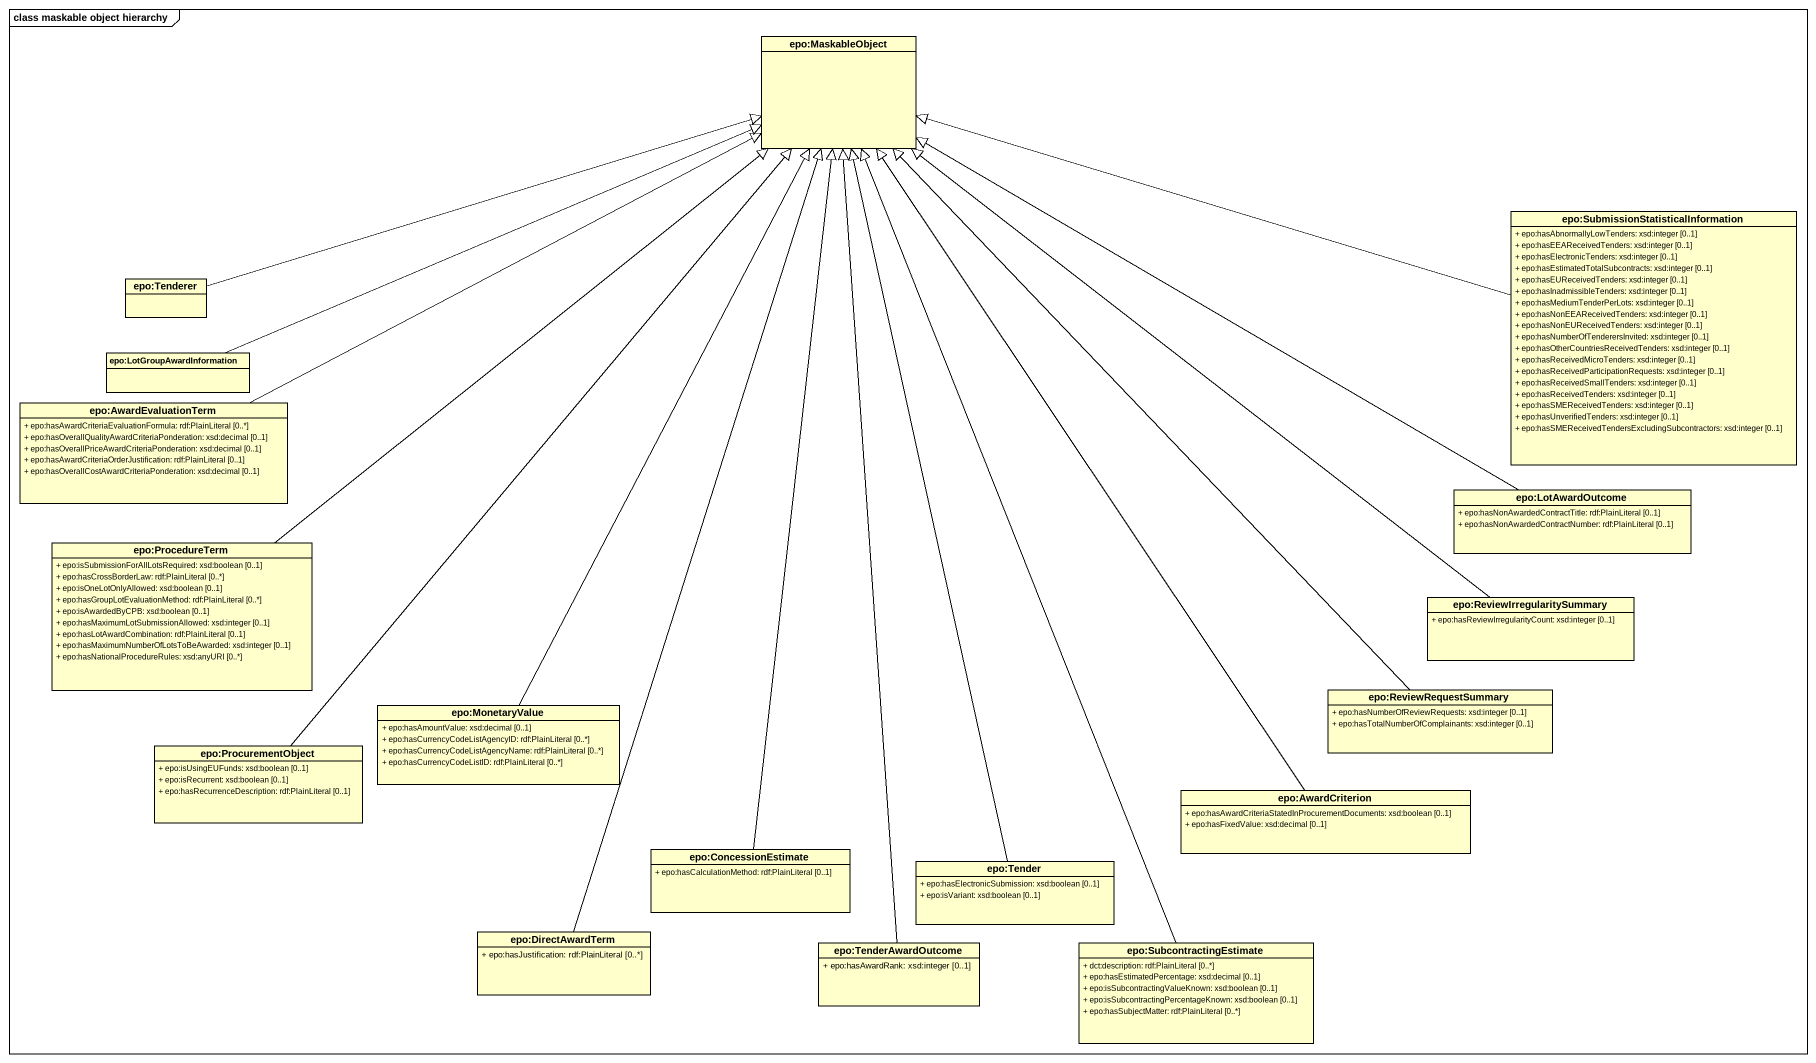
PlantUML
@startuml
mainframe class maskable object hierarchy
hide circle
hide empty members
skinparam classAttributeIconSize 0
class "epo:MaskableObject" as epo_MaskableObject
class "epo:SubmissionStatisticalInformation" as epo_SubmissionStatisticalInf {
  + epo:hasAbnormallyLowTenders: xsd:integer [0..1]
  + epo:hasEEAReceivedTenders: xsd:integer [0..1]
  + epo:hasElectronicTenders: xsd:integer [0..1]
  + epo:hasEstimatedTotalSubcontracts: xsd:integer [0..1]
  + epo:hasEUReceivedTenders: xsd:integer [0..1]
  + epo:hasInadmissibleTenders: xsd:integer [0..1]
  + epo:hasMediumTenderPerLots: xsd:integer [0..1]
  + epo:hasNonEEAReceivedTenders: xsd:integer [0..1]
  + epo:hasNonEUReceivedTenders: xsd:integer [0..1]
  + epo:hasNumberOfTenderersInvited: xsd:integer [0..1]
  + epo:hasOtherCountriesReceivedTenders: xsd:integer [0..1]
  + epo:hasReceivedMicroTenders: xsd:integer [0..1]
  + epo:hasReceivedParticipationRequests: xsd:integer [0..1]
  + epo:hasReceivedSmallTenders: xsd:integer [0..1]
  + epo:hasReceivedTenders: xsd:integer [0..1]
  + epo:hasSMEReceivedTenders: xsd:integer [0..1]
  + epo:hasUnverifiedTenders: xsd:integer [0..1]
  + epo:hasSMEReceivedTendersExcludingSubcontractors: xsd:integer [0..1]
}
class "epo:Tenderer" as epo_Tenderer
class "epo:LotGroupAwardInformation" as epo_LotGroupAwardInformation
class "epo:AwardEvaluationTerm" as epo_AwardEvaluationTerm {
  + epo:hasAwardCriteriaEvaluationFormula: rdf:PlainLiteral [0..*]
  + epo:hasOverallQualityAwardCriteriaPonderation: xsd:decimal [0..1]
  + epo:hasOverallPriceAwardCriteriaPonderation: xsd:decimal [0..1]
  + epo:hasAwardCriteriaOrderJustification: rdf:PlainLiteral [0..1]
  + epo:hasOverallCostAwardCriteriaPonderation: xsd:decimal [0..1]
}
class "epo:LotAwardOutcome" as epo_LotAwardOutcome {
  + epo:hasNonAwardedContractTitle: rdf:PlainLiteral [0..1]
  + epo:hasNonAwardedContractNumber: rdf:PlainLiteral [0..1]
}
class "epo:ProcedureTerm" as epo_ProcedureTerm {
  + epo:isSubmissionForAllLotsRequired: xsd:boolean [0..1]
  + epo:hasCrossBorderLaw: rdf:PlainLiteral [0..*]
  + epo:isOneLotOnlyAllowed: xsd:boolean [0..1]
  + epo:hasGroupLotEvaluationMethod: rdf:PlainLiteral [0..*]
  + epo:isAwardedByCPB: xsd:boolean [0..1]
  + epo:hasMaximumLotSubmissionAllowed: xsd:integer [0..1]
  + epo:hasLotAwardCombination: rdf:PlainLiteral [0..1]
  + epo:hasMaximumNumberOfLotsToBeAwarded: xsd:integer [0..1]
  + epo:hasNationalProcedureRules: xsd:anyURI [0..*]
}
class "epo:ReviewIrregularitySummary" as epo_ReviewIrregularitySummar {
  + epo:hasReviewIrregularityCount: xsd:integer [0..1]
}
class "epo:MonetaryValue" as epo_MonetaryValue {
  + epo:hasAmountValue: xsd:decimal [0..1]
  + epo:hasCurrencyCodeListAgencyID: rdf:PlainLiteral [0..*]
  + epo:hasCurrencyCodeListAgencyName: rdf:PlainLiteral [0..*]
  + epo:hasCurrencyCodeListID: rdf:PlainLiteral [0..*]
}
class "epo:ReviewRequestSummary" as epo_ReviewRequestSummary {
  + epo:hasNumberOfReviewRequests: xsd:integer [0..1]
  + epo:hasTotalNumberOfComplainants: xsd:integer [0..1]
}
class "epo:ProcurementObject" as epo_ProcurementObject {
  + epo:isUsingEUFunds: xsd:boolean [0..1]
  + epo:isRecurrent: xsd:boolean [0..1]
  + epo:hasRecurrenceDescription: rdf:PlainLiteral [0..1]
}
class "epo:AwardCriterion" as epo_AwardCriterion {
  + epo:hasAwardCriteriaStatedInProcurementDocuments: xsd:boolean [0..1]
  + epo:hasFixedValue: xsd:decimal [0..1]
}
class "epo:ConcessionEstimate" as epo_ConcessionEstimate {
  + epo:hasCalculationMethod: rdf:PlainLiteral [0..1]
}
class "epo:Tender" as epo_Tender {
  + epo:hasElectronicSubmission: xsd:boolean [0..1]
  + epo:isVariant: xsd:boolean [0..1]
}
class "epo:DirectAwardTerm" as epo_DirectAwardTerm {
  + epo:hasJustification: rdf:PlainLiteral [0..*]
}
class "epo:TenderAwardOutcome" as epo_TenderAwardOutcome {
  + epo:hasAwardRank: xsd:integer [0..1]
}
class "epo:SubcontractingEstimate" as epo_SubcontractingEstimate {
  + dct:description: rdf:PlainLiteral [0..*]
  + epo:hasEstimatedPercentage: xsd:decimal [0..1]
  + epo:isSubcontractingValueKnown: xsd:boolean [0..1]
  + epo:isSubcontractingPercentageKnown: xsd:boolean [0..1]
  + epo:hasSubjectMatter: rdf:PlainLiteral [0..*]
}
epo_SubmissionStatisticalInf -left-|> epo_MaskableObject
epo_Tenderer -right-|> epo_MaskableObject
epo_LotGroupAwardInformation -right-|> epo_MaskableObject
epo_AwardEvaluationTerm -right-|> epo_MaskableObject
epo_LotAwardOutcome -left-|> epo_MaskableObject
epo_ProcedureTerm -up-|> epo_MaskableObject
epo_ReviewIrregularitySummar -up-|> epo_MaskableObject
epo_MonetaryValue -up-|> epo_MaskableObject
epo_ReviewRequestSummary -up-|> epo_MaskableObject
epo_ProcurementObject -up-|> epo_MaskableObject
epo_AwardCriterion -up-|> epo_MaskableObject
epo_ConcessionEstimate -up-|> epo_MaskableObject
epo_Tender -up-|> epo_MaskableObject
epo_DirectAwardTerm -up-|> epo_MaskableObject
epo_TenderAwardOutcome -up-|> epo_MaskableObject
epo_SubcontractingEstimate -up-|> epo_MaskableObject
@enduml
